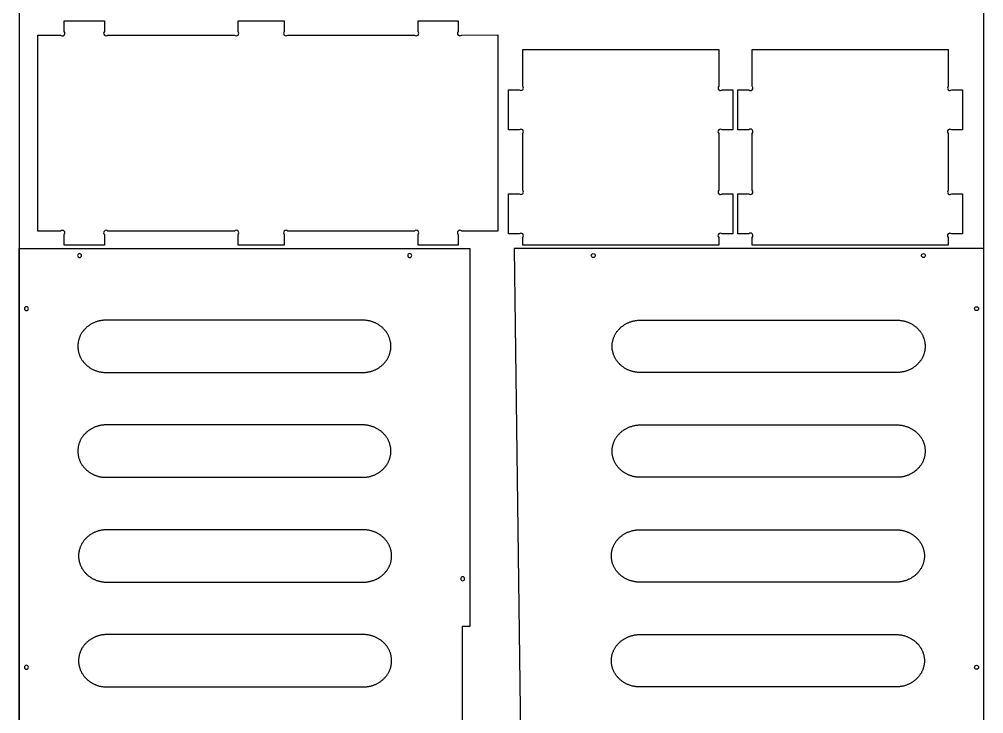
# Model space of a CAD drawing. Extents: x -767 to 3747, y -438 to 2808.
# Drawn here: x 0 to 1220, y 1204 to 2083 of the extents above; entities that cross this region are included whole.
import ezdxf

# ---------------------------------------------------------------- set-up
doc = ezdxf.new("R2010")
doc.units = 0
for name, color, linetype in [('DEFAULT_LAYER', 1, 'CONTINUOUS'), ('LAYER_1', 18, 'CONTINUOUS'), ('T5_LOGOLAYER_20', 18, 'CONTINUOUS')]:
    doc.layers.add(name, color=color, linetype=linetype)

msp = doc.modelspace()

# ---------------------------------------------------------------- linework, layer by layer
at = {"layer": 'DEFAULT_LAYER'}
for points in [[(641, 627.8), (656, 219.4), (656, 218.4), (656.1, 217.4), (656.2, 216.5), (656.3, 215.5), (656.5, 214.5), (656.6, 213.5), (656.8, 212.5), (657.1, 211.5), (657.3, 210.5), (657.6, 209.5), (657.9, 208.5), (658.2, 207.5), (658.6, 206.6), (658.9, 205.6), (659.3, 204.7), (659.7, 203.8), (660.1, 202.9), (808.5, 119.9), (808.3, 20), (1220, 20), (1220, 1792.8), (626, 1792.8)], [(470.1, 1669.1), (470.1, 1670), (470, 1670.9), (470, 1671.7), (469.9, 1672.5), (469.8, 1673.4), (469.7, 1674.2), (469.5, 1675), (469.3, 1675.8), (469.1, 1676.6), (468.9, 1677.4), (468.7, 1678.2), (468.4, 1679), (468.2, 1679.8), (467.9, 1680.6), (467.6, 1681.3), (467.2, 1682.1), (466.9, 1682.8), (466.5, 1683.5), (466.1, 1684.2), (465.7, 1685), (465.3, 1685.7), (464.9, 1686.3), (464.4, 1687), (463.9, 1687.7), (463.4, 1688.3), (462.9, 1689), (462.4, 1689.6), (461.8, 1690.2), (461.3, 1690.8), (460.7, 1691.4), (460.1, 1692), (459.5, 1692.6), (458.9, 1693.2), (458.3, 1693.7), (457.6, 1694.2), (457, 1694.7), (456.3, 1695.2), (455.6, 1695.7), (454.9, 1696.2), (454.2, 1696.6), (453.5, 1697.1), (452.7, 1697.5), (452, 1697.9), (451.2, 1698.3), (450.5, 1698.7), (449.7, 1699), (448.9, 1699.4), (448.1, 1699.7), (447.3, 1700), (446.4, 1700.3), (445.6, 1700.6), (444.8, 1700.8), (443.9, 1701), (443.1, 1701.3), (442.2, 1701.5), (441.3, 1701.6), (440.4, 1701.8), (439.5, 1701.9), (438.7, 1702), (437.7, 1702.1), (436.8, 1702.2), (435.9, 1702.3), (435, 1702.3), (434.1, 1702.3), (110.1, 1702.3), (109.1, 1702.3), (108.2, 1702.3), (107.3, 1702.2), (106.4, 1702.1), (105.5, 1702), (104.6, 1701.9), (103.7, 1701.8), (102.8, 1701.6), (101.9, 1701.5), (101.1, 1701.3), (100.2, 1701), (99.4, 1700.8), (98.5, 1700.6), (97.7, 1700.3), (96.9, 1700), (96.1, 1699.7), (95.3, 1699.4), (94.5, 1699), (93.7, 1698.7), (92.9, 1698.3), (92.1, 1697.9), (91.4, 1697.5), (90.7, 1697.1), (89.9, 1696.6), (89.2, 1696.2), (88.5, 1695.7), (87.8, 1695.2), (87.2, 1694.7), (86.5, 1694.2), (85.9, 1693.7), (85.2, 1693.2), (84.6, 1692.6), (84, 1692), (83.4, 1691.4), (82.8, 1690.8), (82.3, 1690.2), (81.7, 1689.6), (81.2, 1689), (80.7, 1688.3), (80.2, 1687.7), (79.7, 1687), (79.3, 1686.3), (78.8, 1685.7), (78.4, 1685), (78, 1684.2), (77.6, 1683.5), (77.2, 1682.8), (76.9, 1682.1), (76.6, 1681.3), (76.3, 1680.6), (76, 1679.8), (75.7, 1679), (75.4, 1678.2), (75.2, 1677.4), (75, 1676.6), (74.8, 1675.8), (74.6, 1675), (74.5, 1674.2), (74.4, 1673.4), (74.3, 1672.5), (74.2, 1671.7), (74.1, 1670.9), (74.1, 1670), (74.1, 1669.1), (74.1, 1668.3), (74.1, 1667.4), (74.2, 1666.6), (74.3, 1665.8), (74.4, 1664.9), (74.5, 1664.1), (74.6, 1663.3), (74.8, 1662.5), (75, 1661.7), (75.2, 1660.9), (75.4, 1660.1), (75.7, 1659.3), (76, 1658.5), (76.3, 1657.7), (76.6, 1657), (76.9, 1656.2), (77.2, 1655.5), (77.6, 1654.8), (78, 1654.1), (78.4, 1653.3), (78.8, 1652.6), (79.3, 1652), (79.7, 1651.3), (80.2, 1650.6), (80.7, 1650), (81.2, 1649.3), (81.7, 1648.7), (82.3, 1648.1), (82.8, 1647.4), (83.4, 1646.9), (84, 1646.3), (84.6, 1645.7), (85.2, 1645.1), (85.9, 1644.6), (86.5, 1644.1), (87.2, 1643.6), (87.8, 1643.1), (88.5, 1642.6), (89.2, 1642.1), (89.9, 1641.7), (90.7, 1641.2), (91.4, 1640.8), (92.1, 1640.4), (92.9, 1640), (93.7, 1639.6), (94.5, 1639.3), (95.3, 1638.9), (96.1, 1638.6), (96.9, 1638.3), (97.7, 1638), (98.5, 1637.7), (99.4, 1637.5), (100.2, 1637.2), (101.1, 1637), (101.9, 1636.8), (102.8, 1636.7), (103.7, 1636.5), (104.6, 1636.4), (105.5, 1636.3), (106.4, 1636.2), (107.3, 1636.1), (108.2, 1636), (109.1, 1636), (110.1, 1636), (434.1, 1636), (435, 1636), (435.9, 1636), (436.8, 1636.1), (437.7, 1636.2), (438.7, 1636.3), (439.5, 1636.4), (440.4, 1636.5), (441.3, 1636.7), (442.2, 1636.8), (443.1, 1637), (443.9, 1637.2), (444.8, 1637.5), (445.6, 1637.7), (446.4, 1638), (447.3, 1638.3), (448.1, 1638.6), (448.9, 1638.9), (449.7, 1639.3), (450.5, 1639.6), (451.2, 1640), (452, 1640.4), (452.7, 1640.8), (453.5, 1641.2), (454.2, 1641.7), (454.9, 1642.1), (455.6, 1642.6), (456.3, 1643.1), (457, 1643.6), (457.6, 1644.1), (458.3, 1644.6), (458.9, 1645.1), (459.5, 1645.7), (460.1, 1646.3), (460.7, 1646.9), (461.3, 1647.4), (461.8, 1648.1), (462.4, 1648.7), (462.9, 1649.3), (463.4, 1650), (463.9, 1650.6), (464.4, 1651.3), (464.9, 1652), (465.3, 1652.6), (465.7, 1653.3), (466.1, 1654.1), (466.5, 1654.8), (466.9, 1655.5), (467.2, 1656.2), (467.6, 1657), (467.9, 1657.7), (468.2, 1658.5), (468.4, 1659.3), (468.7, 1660.1), (468.9, 1660.9), (469.1, 1661.7), (469.3, 1662.5), (469.5, 1663.3), (469.7, 1664.1), (469.8, 1664.9), (469.9, 1665.8), (470, 1666.6), (470, 1667.4), (470.1, 1668.3)], [(749.9, 1669.1), (749.9, 1670), (750, 1670.9), (750, 1671.7), (750.1, 1672.5), (750.2, 1673.4), (750.3, 1674.2), (750.5, 1675), (750.7, 1675.8), (750.9, 1676.6), (751.1, 1677.4), (751.3, 1678.2), (751.6, 1679), (751.8, 1679.8), (752.1, 1680.6), (752.4, 1681.3), (752.8, 1682.1), (753.1, 1682.8), (753.5, 1683.5), (753.9, 1684.2), (754.3, 1685), (754.7, 1685.7), (755.1, 1686.3), (755.6, 1687), (756.1, 1687.7), (756.6, 1688.3), (757.1, 1689), (757.6, 1689.6), (758.2, 1690.2), (758.7, 1690.8), (759.3, 1691.4), (759.9, 1692), (760.5, 1692.6), (761.1, 1693.2), (761.7, 1693.7), (762.4, 1694.2), (763, 1694.7), (763.7, 1695.2), (764.4, 1695.7), (765.1, 1696.2), (765.8, 1696.6), (766.5, 1697.1), (767.3, 1697.5), (768, 1697.9), (768.8, 1698.3), (769.5, 1698.7), (770.3, 1699), (771.1, 1699.4), (771.9, 1699.7), (772.7, 1700), (773.6, 1700.3), (774.4, 1700.6), (775.2, 1700.8), (776.1, 1701), (776.9, 1701.3), (777.8, 1701.5), (778.7, 1701.6), (779.6, 1701.8), (780.5, 1701.9), (781.3, 1702), (782.3, 1702.1), (783.2, 1702.2), (784.1, 1702.3), (785, 1702.3), (785.9, 1702.3), (1109.9, 1702.3), (1110.9, 1702.3), (1111.8, 1702.3), (1112.7, 1702.2), (1113.6, 1702.1), (1114.5, 1702), (1115.4, 1701.9), (1116.3, 1701.8), (1117.2, 1701.6), (1118.1, 1701.5), (1118.9, 1701.3), (1119.8, 1701), (1120.6, 1700.8), (1121.5, 1700.6), (1122.3, 1700.3), (1123.1, 1700), (1123.9, 1699.7), (1124.7, 1699.4), (1125.5, 1699), (1126.3, 1698.7), (1127.1, 1698.3), (1127.9, 1697.9), (1128.6, 1697.5), (1129.3, 1697.1), (1130.1, 1696.6), (1130.8, 1696.2), (1131.5, 1695.7), (1132.2, 1695.2), (1132.8, 1694.7), (1133.5, 1694.2), (1134.1, 1693.7), (1134.8, 1693.2), (1135.4, 1692.6), (1136, 1692), (1136.6, 1691.4), (1137.2, 1690.8), (1137.7, 1690.2), (1138.3, 1689.6), (1138.8, 1689), (1139.3, 1688.3), (1139.8, 1687.7), (1140.3, 1687), (1140.7, 1686.3), (1141.2, 1685.7), (1141.6, 1685), (1142, 1684.2), (1142.4, 1683.5), (1142.8, 1682.8), (1143.1, 1682.1), (1143.4, 1681.3), (1143.7, 1680.6), (1144, 1679.8), (1144.3, 1679), (1144.6, 1678.2), (1144.8, 1677.4), (1145, 1676.6), (1145.2, 1675.8), (1145.4, 1675), (1145.5, 1674.2), (1145.6, 1673.4), (1145.7, 1672.5), (1145.8, 1671.7), (1145.9, 1670.9), (1145.9, 1670), (1145.9, 1669.1), (1145.9, 1668.3), (1145.9, 1667.4), (1145.8, 1666.6), (1145.7, 1665.8), (1145.6, 1664.9), (1145.5, 1664.1), (1145.4, 1663.3), (1145.2, 1662.5), (1145, 1661.7), (1144.8, 1660.9), (1144.6, 1660.1), (1144.3, 1659.3), (1144, 1658.5), (1143.7, 1657.7), (1143.4, 1657), (1143.1, 1656.2), (1142.8, 1655.5), (1142.4, 1654.8), (1142, 1654.1), (1141.6, 1653.3), (1141.2, 1652.6), (1140.7, 1652), (1140.3, 1651.3), (1139.8, 1650.6), (1139.3, 1650), (1138.8, 1649.3), (1138.3, 1648.7), (1137.7, 1648.1), (1137.2, 1647.4), (1136.6, 1646.9), (1136, 1646.3), (1135.4, 1645.7), (1134.8, 1645.1), (1134.1, 1644.6), (1133.5, 1644.1), (1132.8, 1643.6), (1132.2, 1643.1), (1131.5, 1642.6), (1130.8, 1642.1), (1130.1, 1641.7), (1129.3, 1641.2), (1128.6, 1640.8), (1127.9, 1640.4), (1127.1, 1640), (1126.3, 1639.6), (1125.5, 1639.3), (1124.7, 1638.9), (1123.9, 1638.6), (1123.1, 1638.3), (1122.3, 1638), (1121.5, 1637.7), (1120.6, 1637.5), (1119.8, 1637.2), (1118.9, 1637), (1118.1, 1636.8), (1117.2, 1636.7), (1116.3, 1636.5), (1115.4, 1636.4), (1114.5, 1636.3), (1113.6, 1636.2), (1112.7, 1636.1), (1111.8, 1636), (1110.9, 1636), (1109.9, 1636), (785.9, 1636), (785, 1636), (784.1, 1636), (783.2, 1636.1), (782.3, 1636.2), (781.3, 1636.3), (780.5, 1636.4), (779.6, 1636.5), (778.7, 1636.7), (777.8, 1636.8), (776.9, 1637), (776.1, 1637.2), (775.2, 1637.5), (774.4, 1637.7), (773.6, 1638), (772.7, 1638.3), (771.9, 1638.6), (771.1, 1638.9), (770.3, 1639.3), (769.5, 1639.6), (768.8, 1640), (768, 1640.4), (767.3, 1640.8), (766.5, 1641.2), (765.8, 1641.7), (765.1, 1642.1), (764.4, 1642.6), (763.7, 1643.1), (763, 1643.6), (762.4, 1644.1), (761.7, 1644.6), (761.1, 1645.1), (760.5, 1645.7), (759.9, 1646.3), (759.3, 1646.9), (758.7, 1647.4), (758.2, 1648.1), (757.6, 1648.7), (757.1, 1649.3), (756.6, 1650), (756.1, 1650.6), (755.6, 1651.3), (755.1, 1652), (754.7, 1652.6), (754.3, 1653.3), (753.9, 1654.1), (753.5, 1654.8), (753.1, 1655.5), (752.8, 1656.2), (752.4, 1657), (752.1, 1657.7), (751.8, 1658.5), (751.6, 1659.3), (751.3, 1660.1), (751.1, 1660.9), (750.9, 1661.7), (750.7, 1662.5), (750.5, 1663.3), (750.3, 1664.1), (750.2, 1664.9), (750.1, 1665.8), (750, 1666.6), (750, 1667.4), (749.9, 1668.3)], [(470.1, 1536.5), (470.1, 1537.4), (470, 1538.2), (470, 1539.1), (469.9, 1539.9), (469.8, 1540.7), (469.7, 1541.6), (469.5, 1542.4), (469.3, 1543.2), (469.1, 1544), (468.9, 1544.8), (468.7, 1545.6), (468.4, 1546.4), (468.2, 1547.1), (467.9, 1547.9), (467.6, 1548.7), (467.2, 1549.4), (466.9, 1550.2), (466.5, 1550.9), (466.1, 1551.6), (465.7, 1552.3), (465.3, 1553), (464.9, 1553.7), (464.4, 1554.4), (463.9, 1555.1), (463.4, 1555.7), (462.9, 1556.4), (462.4, 1557), (461.8, 1557.6), (461.3, 1558.2), (460.7, 1558.8), (460.1, 1559.4), (459.5, 1560), (458.9, 1560.5), (458.3, 1561.1), (457.6, 1561.6), (457, 1562.1), (456.3, 1562.6), (455.6, 1563.1), (454.9, 1563.6), (454.2, 1564), (453.5, 1564.4), (452.7, 1564.9), (452, 1565.3), (451.2, 1565.7), (450.5, 1566), (449.7, 1566.4), (448.9, 1566.7), (448.1, 1567.1), (447.3, 1567.4), (446.4, 1567.7), (445.6, 1567.9), (444.8, 1568.2), (443.9, 1568.4), (443.1, 1568.6), (442.2, 1568.8), (441.3, 1569), (440.4, 1569.2), (439.5, 1569.3), (438.7, 1569.4), (437.7, 1569.5), (436.8, 1569.6), (435.9, 1569.6), (435, 1569.7), (434.1, 1569.7), (110.1, 1569.7), (109.1, 1569.7), (108.2, 1569.6), (107.3, 1569.6), (106.4, 1569.5), (105.5, 1569.4), (104.6, 1569.3), (103.7, 1569.2), (102.8, 1569), (101.9, 1568.8), (101.1, 1568.6), (100.2, 1568.4), (99.4, 1568.2), (98.5, 1567.9), (97.7, 1567.7), (96.9, 1567.4), (96.1, 1567.1), (95.3, 1566.7), (94.5, 1566.4), (93.7, 1566), (92.9, 1565.7), (92.1, 1565.3), (91.4, 1564.9), (90.7, 1564.4), (89.9, 1564), (89.2, 1563.6), (88.5, 1563.1), (87.8, 1562.6), (87.2, 1562.1), (86.5, 1561.6), (85.9, 1561.1), (85.2, 1560.5), (84.6, 1560), (84, 1559.4), (83.4, 1558.8), (82.8, 1558.2), (82.3, 1557.6), (81.7, 1557), (81.2, 1556.4), (80.7, 1555.7), (80.2, 1555.1), (79.7, 1554.4), (79.3, 1553.7), (78.8, 1553), (78.4, 1552.3), (78, 1551.6), (77.6, 1550.9), (77.2, 1550.2), (76.9, 1549.4), (76.6, 1548.7), (76.3, 1547.9), (76, 1547.1), (75.7, 1546.4), (75.4, 1545.6), (75.2, 1544.8), (75, 1544), (74.8, 1543.2), (74.6, 1542.4), (74.5, 1541.6), (74.4, 1540.7), (74.3, 1539.9), (74.2, 1539.1), (74.1, 1538.2), (74.1, 1537.4), (74.1, 1536.5), (74.1, 1535.7), (74.1, 1534.8), (74.2, 1534), (74.3, 1533.1), (74.4, 1532.3), (74.5, 1531.5), (74.6, 1530.6), (74.8, 1529.8), (75, 1529), (75.2, 1528.2), (75.4, 1527.4), (75.7, 1526.7), (76, 1525.9), (76.3, 1525.1), (76.6, 1524.4), (76.9, 1523.6), (77.2, 1522.9), (77.6, 1522.1), (78, 1521.4), (78.4, 1520.7), (78.8, 1520), (79.3, 1519.3), (79.7, 1518.6), (80.2, 1518), (80.7, 1517.3), (81.2, 1516.7), (81.7, 1516), (82.3, 1515.4), (82.8, 1514.8), (83.4, 1514.2), (84, 1513.6), (84.6, 1513.1), (85.2, 1512.5), (85.9, 1512), (86.5, 1511.4), (87.2, 1510.9), (87.8, 1510.4), (88.5, 1509.9), (89.2, 1509.5), (89.9, 1509), (90.7, 1508.6), (91.4, 1508.2), (92.1, 1507.7), (92.9, 1507.4), (93.7, 1507), (94.5, 1506.6), (95.3, 1506.3), (96.1, 1506), (96.9, 1505.7), (97.7, 1505.4), (98.5, 1505.1), (99.4, 1504.8), (100.2, 1504.6), (101.1, 1504.4), (101.9, 1504.2), (102.8, 1504), (103.7, 1503.9), (104.6, 1503.7), (105.5, 1503.6), (106.4, 1503.5), (107.3, 1503.5), (108.2, 1503.4), (109.1, 1503.4), (110.1, 1503.4), (434.1, 1503.4), (435, 1503.4), (435.9, 1503.4), (436.8, 1503.5), (437.7, 1503.5), (438.7, 1503.6), (439.5, 1503.7), (440.4, 1503.9), (441.3, 1504), (442.2, 1504.2), (443.1, 1504.4), (443.9, 1504.6), (444.8, 1504.8), (445.6, 1505.1), (446.4, 1505.4), (447.3, 1505.7), (448.1, 1506), (448.9, 1506.3), (449.7, 1506.6), (450.5, 1507), (451.2, 1507.4), (452, 1507.7), (452.7, 1508.2), (453.5, 1508.6), (454.2, 1509), (454.9, 1509.5), (455.6, 1509.9), (456.3, 1510.4), (457, 1510.9), (457.6, 1511.4), (458.3, 1512), (458.9, 1512.5), (459.5, 1513.1), (460.1, 1513.6), (460.7, 1514.2), (461.3, 1514.8), (461.8, 1515.4), (462.4, 1516), (462.9, 1516.7), (463.4, 1517.3), (463.9, 1518), (464.4, 1518.6), (464.9, 1519.3), (465.3, 1520), (465.7, 1520.7), (466.1, 1521.4), (466.5, 1522.1), (466.9, 1522.9), (467.2, 1523.6), (467.6, 1524.4), (467.9, 1525.1), (468.2, 1525.9), (468.4, 1526.7), (468.7, 1527.4), (468.9, 1528.2), (469.1, 1529), (469.3, 1529.8), (469.5, 1530.6), (469.7, 1531.5), (469.8, 1532.3), (469.9, 1533.1), (470, 1534), (470, 1534.8), (470.1, 1535.7)], [(749.9, 1536.5), (749.9, 1537.4), (750, 1538.2), (750, 1539.1), (750.1, 1539.9), (750.2, 1540.7), (750.3, 1541.6), (750.5, 1542.4), (750.7, 1543.2), (750.9, 1544), (751.1, 1544.8), (751.3, 1545.6), (751.6, 1546.4), (751.8, 1547.1), (752.1, 1547.9), (752.4, 1548.7), (752.8, 1549.4), (753.1, 1550.2), (753.5, 1550.9), (753.9, 1551.6), (754.3, 1552.3), (754.7, 1553), (755.1, 1553.7), (755.6, 1554.4), (756.1, 1555.1), (756.6, 1555.7), (757.1, 1556.4), (757.6, 1557), (758.2, 1557.6), (758.7, 1558.2), (759.3, 1558.8), (759.9, 1559.4), (760.5, 1560), (761.1, 1560.5), (761.7, 1561.1), (762.4, 1561.6), (763, 1562.1), (763.7, 1562.6), (764.4, 1563.1), (765.1, 1563.6), (765.8, 1564), (766.5, 1564.4), (767.3, 1564.9), (768, 1565.3), (768.8, 1565.7), (769.5, 1566), (770.3, 1566.4), (771.1, 1566.7), (771.9, 1567.1), (772.7, 1567.4), (773.6, 1567.7), (774.4, 1567.9), (775.2, 1568.2), (776.1, 1568.4), (776.9, 1568.6), (777.8, 1568.8), (778.7, 1569), (779.6, 1569.2), (780.5, 1569.3), (781.3, 1569.4), (782.3, 1569.5), (783.2, 1569.6), (784.1, 1569.6), (785, 1569.7), (785.9, 1569.7), (1109.9, 1569.7), (1110.9, 1569.7), (1111.8, 1569.6), (1112.7, 1569.6), (1113.6, 1569.5), (1114.5, 1569.4), (1115.4, 1569.3), (1116.3, 1569.2), (1117.2, 1569), (1118.1, 1568.8), (1118.9, 1568.6), (1119.8, 1568.4), (1120.6, 1568.2), (1121.5, 1567.9), (1122.3, 1567.7), (1123.1, 1567.4), (1123.9, 1567.1), (1124.7, 1566.7), (1125.5, 1566.4), (1126.3, 1566), (1127.1, 1565.7), (1127.9, 1565.3), (1128.6, 1564.9), (1129.3, 1564.4), (1130.1, 1564), (1130.8, 1563.6), (1131.5, 1563.1), (1132.2, 1562.6), (1132.8, 1562.1), (1133.5, 1561.6), (1134.1, 1561.1), (1134.8, 1560.5), (1135.4, 1560), (1136, 1559.4), (1136.6, 1558.8), (1137.2, 1558.2), (1137.7, 1557.6), (1138.3, 1557), (1138.8, 1556.4), (1139.3, 1555.7), (1139.8, 1555.1), (1140.3, 1554.4), (1140.7, 1553.7), (1141.2, 1553), (1141.6, 1552.3), (1142, 1551.6), (1142.4, 1550.9), (1142.8, 1550.2), (1143.1, 1549.4), (1143.4, 1548.7), (1143.7, 1547.9), (1144, 1547.1), (1144.3, 1546.4), (1144.6, 1545.6), (1144.8, 1544.8), (1145, 1544), (1145.2, 1543.2), (1145.4, 1542.4), (1145.5, 1541.6), (1145.6, 1540.7), (1145.7, 1539.9), (1145.8, 1539.1), (1145.9, 1538.2), (1145.9, 1537.4), (1145.9, 1536.5), (1145.9, 1535.7), (1145.9, 1534.8), (1145.8, 1534), (1145.7, 1533.1), (1145.6, 1532.3), (1145.5, 1531.5), (1145.4, 1530.6), (1145.2, 1529.8), (1145, 1529), (1144.8, 1528.2), (1144.6, 1527.4), (1144.3, 1526.7), (1144, 1525.9), (1143.7, 1525.1), (1143.4, 1524.4), (1143.1, 1523.6), (1142.8, 1522.9), (1142.4, 1522.1), (1142, 1521.4), (1141.6, 1520.7), (1141.2, 1520), (1140.7, 1519.3), (1140.3, 1518.6), (1139.8, 1518), (1139.3, 1517.3), (1138.8, 1516.7), (1138.3, 1516), (1137.7, 1515.4), (1137.2, 1514.8), (1136.6, 1514.2), (1136, 1513.6), (1135.4, 1513.1), (1134.8, 1512.5), (1134.1, 1512), (1133.5, 1511.4), (1132.8, 1510.9), (1132.2, 1510.4), (1131.5, 1509.9), (1130.8, 1509.5), (1130.1, 1509), (1129.3, 1508.6), (1128.6, 1508.2), (1127.9, 1507.7), (1127.1, 1507.4), (1126.3, 1507), (1125.5, 1506.6), (1124.7, 1506.3), (1123.9, 1506), (1123.1, 1505.7), (1122.3, 1505.4), (1121.5, 1505.1), (1120.6, 1504.8), (1119.8, 1504.6), (1118.9, 1504.4), (1118.1, 1504.2), (1117.2, 1504), (1116.3, 1503.9), (1115.4, 1503.7), (1114.5, 1503.6), (1113.6, 1503.5), (1112.7, 1503.5), (1111.8, 1503.4), (1110.9, 1503.4), (1109.9, 1503.4), (785.9, 1503.4), (785, 1503.4), (784.1, 1503.4), (783.2, 1503.5), (782.3, 1503.5), (781.3, 1503.6), (780.5, 1503.7), (779.6, 1503.9), (778.7, 1504), (777.8, 1504.2), (776.9, 1504.4), (776.1, 1504.6), (775.2, 1504.8), (774.4, 1505.1), (773.6, 1505.4), (772.7, 1505.7), (771.9, 1506), (771.1, 1506.3), (770.3, 1506.6), (769.5, 1507), (768.8, 1507.4), (768, 1507.7), (767.3, 1508.2), (766.5, 1508.6), (765.8, 1509), (765.1, 1509.5), (764.4, 1509.9), (763.7, 1510.4), (763, 1510.9), (762.4, 1511.4), (761.7, 1512), (761.1, 1512.5), (760.5, 1513.1), (759.9, 1513.6), (759.3, 1514.2), (758.7, 1514.8), (758.2, 1515.4), (757.6, 1516), (757.1, 1516.7), (756.6, 1517.3), (756.1, 1518), (755.6, 1518.6), (755.1, 1519.3), (754.7, 1520), (754.3, 1520.7), (753.9, 1521.4), (753.5, 1522.1), (753.1, 1522.9), (752.8, 1523.6), (752.4, 1524.4), (752.1, 1525.1), (751.8, 1525.9), (751.6, 1526.7), (751.3, 1527.4), (751.1, 1528.2), (750.9, 1529), (750.7, 1529.8), (750.5, 1530.6), (750.3, 1531.5), (750.2, 1532.3), (750.1, 1533.1), (750, 1534), (750, 1534.8), (749.9, 1535.7)], [(471, 1403.9), (471, 1404.7), (471, 1405.6), (470.9, 1406.4), (470.8, 1407.3), (470.7, 1408.1), (470.6, 1408.9), (470.4, 1409.7), (470.3, 1410.6), (470.1, 1411.4), (469.9, 1412.2), (469.6, 1413), (469.4, 1413.7), (469.1, 1414.5), (468.8, 1415.3), (468.5, 1416), (468.2, 1416.8), (467.8, 1417.5), (467.5, 1418.3), (467.1, 1419), (466.7, 1419.7), (466.2, 1420.4), (465.8, 1421.1), (465.3, 1421.8), (464.9, 1422.4), (464.4, 1423.1), (463.8, 1423.7), (463.3, 1424.4), (462.8, 1425), (462.2, 1425.6), (461.6, 1426.2), (461.1, 1426.8), (460.5, 1427.3), (459.8, 1427.9), (459.2, 1428.4), (458.6, 1429), (457.9, 1429.5), (457.2, 1430), (456.5, 1430.5), (455.8, 1430.9), (455.1, 1431.4), (454.4, 1431.8), (453.7, 1432.2), (452.9, 1432.6), (452.2, 1433), (451.4, 1433.4), (450.6, 1433.8), (449.8, 1434.1), (449, 1434.4), (448.2, 1434.7), (447.4, 1435), (446.5, 1435.3), (445.7, 1435.5), (444.9, 1435.8), (444, 1436), (443.1, 1436.2), (442.3, 1436.4), (441.4, 1436.5), (440.5, 1436.7), (439.6, 1436.8), (438.7, 1436.9), (437.8, 1436.9), (436.9, 1437), (435.9, 1437), (435, 1437), (111, 1437), (110.1, 1437), (109.1, 1437), (108.2, 1436.9), (107.3, 1436.9), (106.4, 1436.8), (105.5, 1436.7), (104.6, 1436.5), (103.7, 1436.4), (102.9, 1436.2), (102, 1436), (101.1, 1435.8), (100.3, 1435.5), (99.5, 1435.3), (98.6, 1435), (97.8, 1434.7), (97, 1434.4), (96.2, 1434.1), (95.4, 1433.8), (94.6, 1433.4), (93.8, 1433), (93.1, 1432.6), (92.3, 1432.2), (91.6, 1431.8), (90.9, 1431.4), (90.2, 1430.9), (89.5, 1430.5), (88.8, 1430), (88.1, 1429.5), (87.4, 1429), (86.8, 1428.4), (86.2, 1427.9), (85.5, 1427.3), (84.9, 1426.8), (84.4, 1426.2), (83.8, 1425.6), (83.2, 1425), (82.7, 1424.4), (82.2, 1423.7), (81.6, 1423.1), (81.1, 1422.4), (80.7, 1421.8), (80.2, 1421.1), (79.8, 1420.4), (79.3, 1419.7), (78.9, 1419), (78.5, 1418.3), (78.2, 1417.5), (77.8, 1416.8), (77.5, 1416), (77.2, 1415.3), (76.9, 1414.5), (76.6, 1413.7), (76.4, 1413), (76.1, 1412.2), (75.9, 1411.4), (75.7, 1410.6), (75.6, 1409.7), (75.4, 1408.9), (75.3, 1408.1), (75.2, 1407.3), (75.1, 1406.4), (75, 1405.6), (75, 1404.7), (75, 1403.9), (75, 1403), (75, 1402.2), (75.1, 1401.3), (75.2, 1400.5), (75.3, 1399.7), (75.4, 1398.8), (75.6, 1398), (75.7, 1397.2), (75.9, 1396.4), (76.1, 1395.6), (76.4, 1394.8), (76.6, 1394), (76.9, 1393.2), (77.2, 1392.5), (77.5, 1391.7), (77.8, 1391), (78.2, 1390.2), (78.5, 1389.5), (78.9, 1388.8), (79.3, 1388.1), (79.8, 1387.4), (80.2, 1386.7), (80.7, 1386), (81.1, 1385.3), (81.6, 1384.7), (82.2, 1384), (82.7, 1383.4), (83.2, 1382.8), (83.8, 1382.2), (84.4, 1381.6), (84.9, 1381), (85.5, 1380.4), (86.2, 1379.9), (86.8, 1379.3), (87.4, 1378.8), (88.1, 1378.3), (88.8, 1377.8), (89.5, 1377.3), (90.2, 1376.8), (90.9, 1376.4), (91.6, 1375.9), (92.3, 1375.5), (93.1, 1375.1), (93.8, 1374.7), (94.6, 1374.3), (95.4, 1374), (96.2, 1373.7), (97, 1373.3), (97.8, 1373), (98.6, 1372.7), (99.5, 1372.5), (100.3, 1372.2), (101.1, 1372), (102, 1371.8), (102.9, 1371.6), (103.7, 1371.4), (104.6, 1371.2), (105.5, 1371.1), (106.4, 1371), (107.3, 1370.9), (108.2, 1370.8), (109.1, 1370.8), (110.1, 1370.7), (111, 1370.7), (435, 1370.7), (435.9, 1370.7), (436.9, 1370.8), (437.8, 1370.8), (438.7, 1370.9), (439.6, 1371), (440.5, 1371.1), (441.4, 1371.2), (442.3, 1371.4), (443.1, 1371.6), (444, 1371.8), (444.9, 1372), (445.7, 1372.2), (446.5, 1372.5), (447.4, 1372.7), (448.2, 1373), (449, 1373.3), (449.8, 1373.7), (450.6, 1374), (451.4, 1374.3), (452.2, 1374.7), (452.9, 1375.1), (453.7, 1375.5), (454.4, 1375.9), (455.1, 1376.4), (455.8, 1376.8), (456.5, 1377.3), (457.2, 1377.8), (457.9, 1378.3), (458.6, 1378.8), (459.2, 1379.3), (459.8, 1379.9), (460.5, 1380.4), (461.1, 1381), (461.6, 1381.6), (462.2, 1382.2), (462.8, 1382.8), (463.3, 1383.4), (463.8, 1384), (464.4, 1384.7), (464.9, 1385.3), (465.3, 1386), (465.8, 1386.7), (466.2, 1387.4), (466.7, 1388.1), (467.1, 1388.8), (467.5, 1389.5), (467.8, 1390.2), (468.2, 1391), (468.5, 1391.7), (468.8, 1392.5), (469.1, 1393.2), (469.4, 1394), (469.6, 1394.8), (469.9, 1395.6), (470.1, 1396.4), (470.3, 1397.2), (470.4, 1398), (470.6, 1398.8), (470.7, 1399.7), (470.8, 1400.5), (470.9, 1401.3), (471, 1402.2), (471, 1403)], [(749, 1403.9), (749, 1404.7), (749, 1405.6), (749.1, 1406.4), (749.2, 1407.3), (749.3, 1408.1), (749.4, 1408.9), (749.6, 1409.7), (749.7, 1410.6), (749.9, 1411.4), (750.1, 1412.2), (750.4, 1413), (750.6, 1413.7), (750.9, 1414.5), (751.2, 1415.3), (751.5, 1416), (751.8, 1416.8), (752.2, 1417.5), (752.6, 1418.3), (752.9, 1419), (753.3, 1419.7), (753.8, 1420.4), (754.2, 1421.1), (754.7, 1421.8), (755.1, 1422.4), (755.6, 1423.1), (756.2, 1423.7), (756.7, 1424.4), (757.2, 1425), (757.8, 1425.6), (758.4, 1426.2), (758.9, 1426.8), (759.5, 1427.3), (760.2, 1427.9), (760.8, 1428.4), (761.4, 1429), (762.1, 1429.5), (762.8, 1430), (763.5, 1430.5), (764.2, 1430.9), (764.9, 1431.4), (765.6, 1431.8), (766.3, 1432.2), (767.1, 1432.6), (767.8, 1433), (768.6, 1433.4), (769.4, 1433.8), (770.2, 1434.1), (771, 1434.4), (771.8, 1434.7), (772.6, 1435), (773.5, 1435.3), (774.3, 1435.5), (775.1, 1435.8), (776, 1436), (776.9, 1436.2), (777.7, 1436.4), (778.6, 1436.5), (779.5, 1436.7), (780.4, 1436.8), (781.3, 1436.9), (782.2, 1436.9), (783.1, 1437), (784.1, 1437), (785, 1437), (1109, 1437), (1109.9, 1437), (1110.9, 1437), (1111.8, 1436.9), (1112.7, 1436.9), (1113.6, 1436.8), (1114.5, 1436.7), (1115.4, 1436.5), (1116.3, 1436.4), (1117.1, 1436.2), (1118, 1436), (1118.9, 1435.8), (1119.7, 1435.5), (1120.5, 1435.3), (1121.4, 1435), (1122.2, 1434.7), (1123, 1434.4), (1123.8, 1434.1), (1124.6, 1433.8), (1125.4, 1433.4), (1126.2, 1433), (1126.9, 1432.6), (1127.7, 1432.2), (1128.4, 1431.8), (1129.1, 1431.4), (1129.8, 1430.9), (1130.5, 1430.5), (1131.2, 1430), (1131.9, 1429.5), (1132.6, 1429), (1133.2, 1428.4), (1133.8, 1427.9), (1134.5, 1427.3), (1135.1, 1426.8), (1135.6, 1426.2), (1136.2, 1425.6), (1136.8, 1425), (1137.3, 1424.4), (1137.8, 1423.7), (1138.4, 1423.1), (1138.9, 1422.4), (1139.3, 1421.8), (1139.8, 1421.1), (1140.2, 1420.4), (1140.7, 1419.7), (1141.1, 1419), (1141.5, 1418.3), (1141.8, 1417.5), (1142.2, 1416.8), (1142.5, 1416), (1142.8, 1415.3), (1143.1, 1414.5), (1143.4, 1413.7), (1143.6, 1413), (1143.9, 1412.2), (1144.1, 1411.4), (1144.3, 1410.6), (1144.4, 1409.7), (1144.6, 1408.9), (1144.7, 1408.1), (1144.8, 1407.3), (1144.9, 1406.4), (1145, 1405.6), (1145, 1404.7), (1145, 1403.9), (1145, 1403), (1145, 1402.2), (1144.9, 1401.3), (1144.8, 1400.5), (1144.7, 1399.7), (1144.6, 1398.8), (1144.4, 1398), (1144.3, 1397.2), (1144.1, 1396.4), (1143.9, 1395.6), (1143.6, 1394.8), (1143.4, 1394), (1143.1, 1393.2), (1142.8, 1392.5), (1142.5, 1391.7), (1142.2, 1391), (1141.8, 1390.2), (1141.5, 1389.5), (1141.1, 1388.8), (1140.7, 1388.1), (1140.2, 1387.4), (1139.8, 1386.7), (1139.3, 1386), (1138.9, 1385.3), (1138.4, 1384.7), (1137.8, 1384), (1137.3, 1383.4), (1136.8, 1382.8), (1136.2, 1382.2), (1135.6, 1381.6), (1135.1, 1381), (1134.5, 1380.4), (1133.8, 1379.9), (1133.2, 1379.3), (1132.6, 1378.8), (1131.9, 1378.3), (1131.2, 1377.8), (1130.5, 1377.3), (1129.8, 1376.8), (1129.1, 1376.4), (1128.4, 1375.9), (1127.7, 1375.5), (1126.9, 1375.1), (1126.2, 1374.7), (1125.4, 1374.3), (1124.6, 1374), (1123.8, 1373.7), (1123, 1373.3), (1122.2, 1373), (1121.4, 1372.7), (1120.5, 1372.5), (1119.7, 1372.2), (1118.9, 1372), (1118, 1371.8), (1117.1, 1371.6), (1116.3, 1371.4), (1115.4, 1371.2), (1114.5, 1371.1), (1113.6, 1371), (1112.7, 1370.9), (1111.8, 1370.8), (1110.9, 1370.8), (1109.9, 1370.7), (1109, 1370.7), (785, 1370.7), (784.1, 1370.7), (783.1, 1370.8), (782.2, 1370.8), (781.3, 1370.9), (780.4, 1371), (779.5, 1371.1), (778.6, 1371.2), (777.7, 1371.4), (776.9, 1371.6), (776, 1371.8), (775.1, 1372), (774.3, 1372.2), (773.5, 1372.5), (772.6, 1372.7), (771.8, 1373), (771, 1373.3), (770.2, 1373.7), (769.4, 1374), (768.6, 1374.3), (767.8, 1374.7), (767.1, 1375.1), (766.3, 1375.5), (765.6, 1375.9), (764.9, 1376.4), (764.2, 1376.8), (763.5, 1377.3), (762.8, 1377.8), (762.1, 1378.3), (761.4, 1378.8), (760.8, 1379.3), (760.2, 1379.9), (759.5, 1380.4), (758.9, 1381), (758.4, 1381.6), (757.8, 1382.2), (757.2, 1382.8), (756.7, 1383.4), (756.2, 1384), (755.6, 1384.7), (755.1, 1385.3), (754.7, 1386), (754.2, 1386.7), (753.8, 1387.4), (753.3, 1388.1), (752.9, 1388.8), (752.6, 1389.5), (752.2, 1390.2), (751.8, 1391), (751.5, 1391.7), (751.2, 1392.5), (750.9, 1393.2), (750.6, 1394), (750.4, 1394.8), (750.1, 1395.6), (749.9, 1396.4), (749.7, 1397.2), (749.6, 1398), (749.4, 1398.8), (749.3, 1399.7), (749.2, 1400.5), (749.1, 1401.3), (749, 1402.2), (749, 1403)], [(471, 1271.2), (471, 1272.1), (471, 1273), (470.9, 1273.8), (470.8, 1274.6), (470.7, 1275.5), (470.6, 1276.3), (470.4, 1277.1), (470.3, 1277.9), (470.1, 1278.7), (469.9, 1279.5), (469.6, 1280.3), (469.4, 1281.1), (469.1, 1281.9), (468.8, 1282.6), (468.5, 1283.4), (468.2, 1284.2), (467.8, 1284.9), (467.5, 1285.6), (467.1, 1286.3), (466.7, 1287.1), (466.2, 1287.8), (465.8, 1288.4), (465.3, 1289.1), (464.9, 1289.8), (464.4, 1290.4), (463.8, 1291.1), (463.3, 1291.7), (462.8, 1292.3), (462.2, 1292.9), (461.6, 1293.5), (461.1, 1294.1), (460.5, 1294.7), (459.8, 1295.2), (459.2, 1295.8), (458.6, 1296.3), (457.9, 1296.8), (457.2, 1297.3), (456.5, 1297.8), (455.8, 1298.3), (455.1, 1298.7), (454.4, 1299.2), (453.7, 1299.6), (452.9, 1300), (452.2, 1300.4), (451.4, 1300.8), (450.6, 1301.1), (449.8, 1301.5), (449, 1301.8), (448.2, 1302.1), (447.4, 1302.4), (446.5, 1302.7), (445.7, 1302.9), (444.9, 1303.1), (444, 1303.4), (443.1, 1303.6), (442.3, 1303.7), (441.4, 1303.9), (440.5, 1304), (439.6, 1304.1), (438.7, 1304.2), (437.8, 1304.3), (436.9, 1304.4), (435.9, 1304.4), (435, 1304.4), (111, 1304.4), (110.1, 1304.4), (109.1, 1304.4), (108.2, 1304.3), (107.3, 1304.2), (106.4, 1304.1), (105.5, 1304), (104.6, 1303.9), (103.7, 1303.7), (102.9, 1303.6), (102, 1303.4), (101.1, 1303.1), (100.3, 1302.9), (99.5, 1302.7), (98.6, 1302.4), (97.8, 1302.1), (97, 1301.8), (96.2, 1301.5), (95.4, 1301.1), (94.6, 1300.8), (93.8, 1300.4), (93.1, 1300), (92.3, 1299.6), (91.6, 1299.2), (90.9, 1298.7), (90.2, 1298.3), (89.5, 1297.8), (88.8, 1297.3), (88.1, 1296.8), (87.4, 1296.3), (86.8, 1295.8), (86.2, 1295.2), (85.5, 1294.7), (84.9, 1294.1), (84.4, 1293.5), (83.8, 1292.9), (83.2, 1292.3), (82.7, 1291.7), (82.2, 1291.1), (81.6, 1290.4), (81.1, 1289.8), (80.7, 1289.1), (80.2, 1288.4), (79.8, 1287.8), (79.3, 1287.1), (78.9, 1286.3), (78.5, 1285.6), (78.2, 1284.9), (77.8, 1284.2), (77.5, 1283.4), (77.2, 1282.6), (76.9, 1281.9), (76.6, 1281.1), (76.4, 1280.3), (76.1, 1279.5), (75.9, 1278.7), (75.7, 1277.9), (75.6, 1277.1), (75.4, 1276.3), (75.3, 1275.5), (75.2, 1274.6), (75.1, 1273.8), (75, 1273), (75, 1272.1), (75, 1271.2), (75, 1270.4), (75, 1269.5), (75.1, 1268.7), (75.2, 1267.9), (75.3, 1267), (75.4, 1266.2), (75.6, 1265.4), (75.7, 1264.6), (75.9, 1263.8), (76.1, 1263), (76.4, 1262.2), (76.6, 1261.4), (76.9, 1260.6), (77.2, 1259.8), (77.5, 1259.1), (77.8, 1258.3), (78.2, 1257.6), (78.5, 1256.9), (78.9, 1256.1), (79.3, 1255.4), (79.8, 1254.7), (80.2, 1254.1), (80.7, 1253.4), (81.1, 1252.7), (81.6, 1252.1), (82.2, 1251.4), (82.7, 1250.8), (83.2, 1250.2), (83.8, 1249.5), (84.4, 1249), (84.9, 1248.4), (85.5, 1247.8), (86.2, 1247.2), (86.8, 1246.7), (87.4, 1246.2), (88.1, 1245.7), (88.8, 1245.2), (89.5, 1244.7), (90.2, 1244.2), (90.9, 1243.7), (91.6, 1243.3), (92.3, 1242.9), (93.1, 1242.5), (93.8, 1242.1), (94.6, 1241.7), (95.4, 1241.4), (96.2, 1241), (97, 1240.7), (97.8, 1240.4), (98.6, 1240.1), (99.5, 1239.8), (100.3, 1239.6), (101.1, 1239.3), (102, 1239.1), (102.9, 1238.9), (103.7, 1238.8), (104.6, 1238.6), (105.5, 1238.5), (106.4, 1238.4), (107.3, 1238.3), (108.2, 1238.2), (109.1, 1238.1), (110.1, 1238.1), (111, 1238.1), (435, 1238.1), (435.9, 1238.1), (436.9, 1238.1), (437.8, 1238.2), (438.7, 1238.3), (439.6, 1238.4), (440.5, 1238.5), (441.4, 1238.6), (442.3, 1238.8), (443.1, 1238.9), (444, 1239.1), (444.9, 1239.3), (445.7, 1239.6), (446.5, 1239.8), (447.4, 1240.1), (448.2, 1240.4), (449, 1240.7), (449.8, 1241), (450.6, 1241.4), (451.4, 1241.7), (452.2, 1242.1), (452.9, 1242.5), (453.7, 1242.9), (454.4, 1243.3), (455.1, 1243.7), (455.8, 1244.2), (456.5, 1244.7), (457.2, 1245.2), (457.9, 1245.7), (458.6, 1246.2), (459.2, 1246.7), (459.8, 1247.2), (460.5, 1247.8), (461.1, 1248.4), (461.6, 1249), (462.2, 1249.5), (462.8, 1250.2), (463.3, 1250.8), (463.8, 1251.4), (464.4, 1252.1), (464.9, 1252.7), (465.3, 1253.4), (465.8, 1254.1), (466.2, 1254.7), (466.7, 1255.4), (467.1, 1256.1), (467.5, 1256.9), (467.8, 1257.6), (468.2, 1258.3), (468.5, 1259.1), (468.8, 1259.8), (469.1, 1260.6), (469.4, 1261.4), (469.6, 1262.2), (469.9, 1263), (470.1, 1263.8), (470.3, 1264.6), (470.4, 1265.4), (470.6, 1266.2), (470.7, 1267), (470.8, 1267.9), (470.9, 1268.7), (471, 1269.5), (471, 1270.4)], [(749, 1271.2), (749, 1272.1), (749, 1273), (749.1, 1273.8), (749.2, 1274.6), (749.3, 1275.5), (749.4, 1276.3), (749.6, 1277.1), (749.7, 1277.9), (749.9, 1278.7), (750.1, 1279.5), (750.4, 1280.3), (750.6, 1281.1), (750.9, 1281.9), (751.2, 1282.6), (751.5, 1283.4), (751.8, 1284.2), (752.2, 1284.9), (752.6, 1285.6), (752.9, 1286.3), (753.3, 1287.1), (753.8, 1287.8), (754.2, 1288.4), (754.7, 1289.1), (755.1, 1289.8), (755.6, 1290.4), (756.2, 1291.1), (756.7, 1291.7), (757.2, 1292.3), (757.8, 1292.9), (758.4, 1293.5), (758.9, 1294.1), (759.5, 1294.7), (760.2, 1295.2), (760.8, 1295.8), (761.4, 1296.3), (762.1, 1296.8), (762.8, 1297.3), (763.5, 1297.8), (764.2, 1298.3), (764.9, 1298.7), (765.6, 1299.2), (766.3, 1299.6), (767.1, 1300), (767.8, 1300.4), (768.6, 1300.8), (769.4, 1301.1), (770.2, 1301.5), (771, 1301.8), (771.8, 1302.1), (772.6, 1302.4), (773.5, 1302.7), (774.3, 1302.9), (775.1, 1303.1), (776, 1303.4), (776.9, 1303.6), (777.7, 1303.7), (778.6, 1303.9), (779.5, 1304), (780.4, 1304.1), (781.3, 1304.2), (782.2, 1304.3), (783.1, 1304.4), (784.1, 1304.4), (785, 1304.4), (1109, 1304.4), (1109.9, 1304.4), (1110.9, 1304.4), (1111.8, 1304.3), (1112.7, 1304.2), (1113.6, 1304.1), (1114.5, 1304), (1115.4, 1303.9), (1116.3, 1303.7), (1117.1, 1303.6), (1118, 1303.4), (1118.9, 1303.1), (1119.7, 1302.9), (1120.5, 1302.7), (1121.4, 1302.4), (1122.2, 1302.1), (1123, 1301.8), (1123.8, 1301.5), (1124.6, 1301.1), (1125.4, 1300.8), (1126.2, 1300.4), (1126.9, 1300), (1127.7, 1299.6), (1128.4, 1299.2), (1129.1, 1298.7), (1129.8, 1298.3), (1130.5, 1297.8), (1131.2, 1297.3), (1131.9, 1296.8), (1132.6, 1296.3), (1133.2, 1295.8), (1133.8, 1295.2), (1134.5, 1294.7), (1135.1, 1294.1), (1135.6, 1293.5), (1136.2, 1292.9), (1136.8, 1292.3), (1137.3, 1291.7), (1137.8, 1291.1), (1138.4, 1290.4), (1138.9, 1289.8), (1139.3, 1289.1), (1139.8, 1288.4), (1140.2, 1287.8), (1140.7, 1287.1), (1141.1, 1286.3), (1141.5, 1285.6), (1141.8, 1284.9), (1142.2, 1284.2), (1142.5, 1283.4), (1142.8, 1282.6), (1143.1, 1281.9), (1143.4, 1281.1), (1143.6, 1280.3), (1143.9, 1279.5), (1144.1, 1278.7), (1144.3, 1277.9), (1144.4, 1277.1), (1144.6, 1276.3), (1144.7, 1275.5), (1144.8, 1274.6), (1144.9, 1273.8), (1145, 1273), (1145, 1272.1), (1145, 1271.2), (1145, 1270.4), (1145, 1269.5), (1144.9, 1268.7), (1144.8, 1267.9), (1144.7, 1267), (1144.6, 1266.2), (1144.4, 1265.4), (1144.3, 1264.6), (1144.1, 1263.8), (1143.9, 1263), (1143.6, 1262.2), (1143.4, 1261.4), (1143.1, 1260.6), (1142.8, 1259.8), (1142.5, 1259.1), (1142.2, 1258.3), (1141.8, 1257.6), (1141.5, 1256.9), (1141.1, 1256.1), (1140.7, 1255.4), (1140.2, 1254.7), (1139.8, 1254.1), (1139.3, 1253.4), (1138.9, 1252.7), (1138.4, 1252.1), (1137.8, 1251.4), (1137.3, 1250.8), (1136.8, 1250.2), (1136.2, 1249.5), (1135.6, 1249), (1135.1, 1248.4), (1134.5, 1247.8), (1133.8, 1247.2), (1133.2, 1246.7), (1132.6, 1246.2), (1131.9, 1245.7), (1131.2, 1245.2), (1130.5, 1244.7), (1129.8, 1244.2), (1129.1, 1243.7), (1128.4, 1243.3), (1127.7, 1242.9), (1126.9, 1242.5), (1126.2, 1242.1), (1125.4, 1241.7), (1124.6, 1241.4), (1123.8, 1241), (1123, 1240.7), (1122.2, 1240.4), (1121.4, 1240.1), (1120.5, 1239.8), (1119.7, 1239.6), (1118.9, 1239.3), (1118, 1239.1), (1117.1, 1238.9), (1116.3, 1238.8), (1115.4, 1238.6), (1114.5, 1238.5), (1113.6, 1238.4), (1112.7, 1238.3), (1111.8, 1238.2), (1110.9, 1238.1), (1109.9, 1238.1), (1109, 1238.1), (785, 1238.1), (784.1, 1238.1), (783.1, 1238.1), (782.2, 1238.2), (781.3, 1238.3), (780.4, 1238.4), (779.5, 1238.5), (778.6, 1238.6), (777.7, 1238.8), (776.9, 1238.9), (776, 1239.1), (775.1, 1239.3), (774.3, 1239.6), (773.5, 1239.8), (772.6, 1240.1), (771.8, 1240.4), (771, 1240.7), (770.2, 1241), (769.4, 1241.4), (768.6, 1241.7), (767.8, 1242.1), (767.1, 1242.5), (766.3, 1242.9), (765.6, 1243.3), (764.9, 1243.7), (764.2, 1244.2), (763.5, 1244.7), (762.8, 1245.2), (762.1, 1245.7), (761.4, 1246.2), (760.8, 1246.7), (760.2, 1247.2), (759.5, 1247.8), (758.9, 1248.4), (758.4, 1249), (757.8, 1249.5), (757.2, 1250.2), (756.7, 1250.8), (756.2, 1251.4), (755.6, 1252.1), (755.1, 1252.7), (754.7, 1253.4), (754.2, 1254.1), (753.8, 1254.7), (753.3, 1255.4), (752.9, 1256.1), (752.6, 1256.9), (752.2, 1257.6), (751.8, 1258.3), (751.5, 1259.1), (751.2, 1259.8), (750.9, 1260.6), (750.6, 1261.4), (750.4, 1262.2), (750.1, 1263), (749.9, 1263.8), (749.7, 1264.6), (749.6, 1265.4), (749.4, 1266.2), (749.3, 1267), (749.2, 1267.9), (749.1, 1268.7), (749, 1269.5), (749, 1270.4)]]:
    msp.add_lwpolyline(points, close=True, dxfattribs=at)
at = {"layer": 'LAYER_1'}
msp.add_lwpolyline([(0, 0), (1220, 0), (1220, 2440), (0, 2440)], close=True, dxfattribs=at)
msp.add_lwpolyline([(56.7, 1797), (56.7, 1810.5, 1), (52.3, 1815), (23.5, 1815), (23.5, 2063), (52.3, 2063, 1), (56.7, 2067.5), (56.7, 2081), (107.6, 2081), (107.6, 2067.5, 1), (112.1, 2063), (272.2, 2063, 1), (276.7, 2067.5), (276.7, 2081), (335.2, 2081), (335.2, 2067.5, 1), (339.7, 2063), (499.9, 2063, 1), (504.4, 2067.5), (504.4, 2081), (555.2, 2081), (555.2, 2067.5, 1), (559.7, 2063), (605.5, 2063.4), (605.5, 1815), (559.7, 1815, 1), (555.2, 1810.5), (555.2, 1797), (504.4, 1797), (504.4, 1810.5, 1), (499.9, 1815), (339.7, 1815, 1), (335.2, 1810.5), (335.2, 1797), (276.7, 1797), (276.7, 1810.5, 1), (272.2, 1815), (112.1, 1815, 1), (107.6, 1810.5), (107.6, 1797)], format="xyb", close=True, dxfattribs=at)
at = {"layer": 'T5_LOGOLAYER_20'}
for points in [[(636.8, 1797), (636.8, 1806.9, 1), (632.4, 1811.4), (618.8, 1811.4), (618.8, 1862.2), (632.4, 1862.2, 1), (636.8, 1866.6), (636.8, 1938.5, 1), (632.4, 1943), (618.8, 1943), (618.8, 1993.8), (632.4, 1993.8, 1), (636.8, 1998.2), (636.8, 2044.6), (884.8, 2044.6), (884.8, 1998.2, 1), (889.3, 1993.8), (902.8, 1993.8), (902.8, 1943), (889.3, 1943, 1), (884.8, 1938.5), (884.8, 1866.6, 1), (889.3, 1862.2), (902.8, 1862.2), (902.8, 1811.4), (889.3, 1811.4, 1), (884.8, 1806.9), (884.8, 1797)], [(927.1, 1797), (927.1, 1806.9, 1), (922.7, 1811.4), (909.1, 1811.4), (909.1, 1862.2), (922.7, 1862.2, 1), (927.1, 1866.6), (927.1, 1938.5, 1), (922.7, 1943), (909.1, 1943), (909.1, 1993.8), (922.7, 1993.8, 1), (927.1, 1998.2), (927.1, 2044.6), (1175.1, 2044.6), (1175.1, 1998.2, 1), (1179.6, 1993.8), (1193.1, 1993.8), (1193.1, 1943), (1179.6, 1943, 1), (1175.1, 1938.5), (1175.1, 1866.6, 1), (1179.6, 1862.2), (1193.1, 1862.2), (1193.1, 1811.4), (1179.6, 1811.4, 1), (1175.1, 1806.9), (1175.1, 1797)], [(76.2, 1786.5, 0.414214), (73.7, 1784, 0.414214), (76.2, 1781.5, 0.414214), (78.7, 1784, 0.414214)], [(493.9, 1786.5, 0.414214), (491.4, 1784, 0.414214), (493.9, 1781.5, 0.414214), (496.4, 1784, 0.414214)], [(726.1, 1786.5, -0.414214), (728.6, 1784, -0.414214), (726.1, 1781.5, -0.414214), (723.6, 1784, -0.414214)], [(1143.8, 1786.5, -0.414214), (1146.3, 1784, -0.414214), (1143.8, 1781.5, -0.414214), (1141.3, 1784, -0.414214)], [(9, 1719.3, 0.414214), (6.5, 1716.8, 0.414214), (9, 1714.3, 0.414214), (11.5, 1716.8, 0.414214)], [(1211, 1719.3, -0.414214), (1213.5, 1716.8, -0.414214), (1211, 1714.3, -0.414214), (1208.5, 1716.8, -0.414214)], [(560.9, 1377.5, 0.414214), (558.4, 1375, 0.414214), (560.9, 1372.5, 0.414214), (563.4, 1375, 0.414214)], [(9, 1265.5, 0.414214), (6.5, 1263, 0.414214), (9, 1260.5, 0.414214), (11.5, 1263, 0.414214)], [(1211, 1265.5, -0.414214), (1213.5, 1263, -0.414214), (1211, 1260.5, -0.414214), (1208.5, 1263, -0.414214)]]:
    msp.add_lwpolyline(points, format="xyb", close=True, dxfattribs=at)
msp.add_lwpolyline([(0, 20), (0, 1793), (570.1, 1793), (570.1, 1314.8), (560.1, 1314.8), (560.1, 1115)], dxfattribs=at)

doc.saveas('drawing.dxf')
